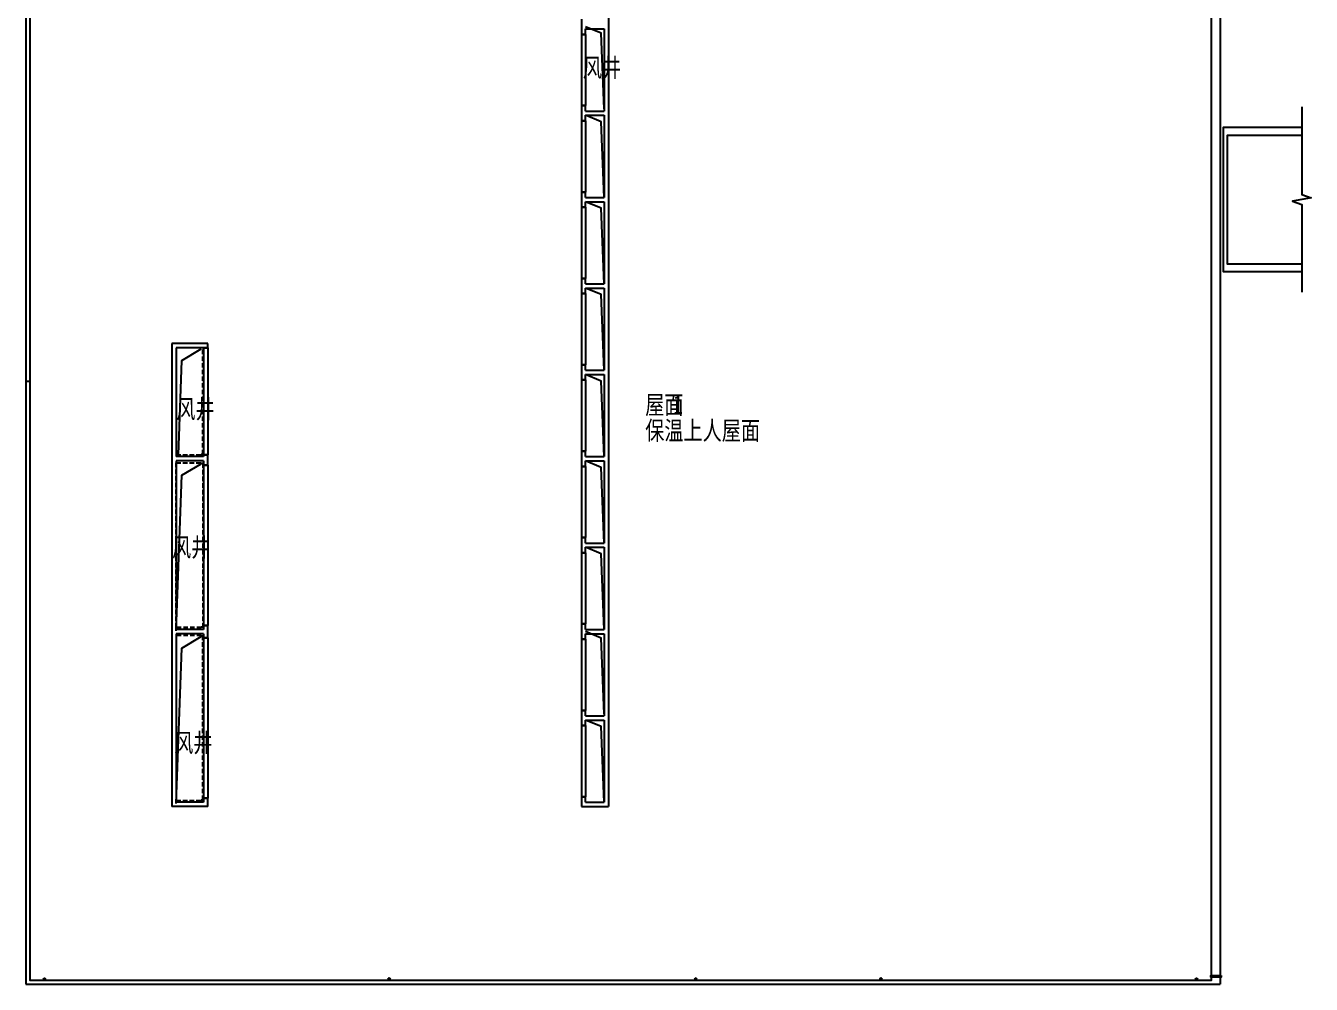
# Model space of a CAD drawing. Header units: millimetres. Extents: x -633009578 to 5705885, y -633235091 to 2571734.
# Drawn here: x 3353376 to 3425529, y 1718813 to 1772623 of the extents above; entities that cross this region are included whole.
import ezdxf

# ---------------------------------------------------------------- set-up
doc = ezdxf.new("R2010")
doc.units = ezdxf.units.MM
doc.header["$LTSCALE"] = 1000
doc.header["$MEASUREMENT"] = 0
doc.linetypes.add('DASH', pattern=[0.35, 0.25, -0.1])
doc.linetypes.add('HIDDEN', pattern=[0.375, 0.25, -0.125])
for name, color, linetype in [('A-ABOV(投影线)', 154, 'HIDDEN'), ('A-LM-QPM(设备)', 8, 'Continuous'), ('A-OTHER(其它)', 192, 'Continuous'), ('A-ROOF(屋顶)', 11, 'Continuous'), ('A-ST(雨水管)', 161, 'Continuous'), ('A-TEXT(房间)', 243, 'Continuous'), ('A-WALL(墙)', 255, 'Continuous'), ('A-WINDOW（窗）', 4, 'Continuous'), ('DIM_SYMB', 3, 'Continuous')]:
    doc.layers.add(name, color=color, linetype=linetype)
doc.styles.add('_TCH', font='simhei.ttf', dxfattribs={"width": 0.75, "bigfont": 'hztxt.shx'})

msp = doc.modelspace()

# ---------------------------------------------------------------- linework, layer by layer
at = {"layer": 'A-ABOV(投影线)'}
msp.add_lwpolyline([(3363226, 1748538.5), (3363226, 1748563.5), (3363326, 1748563.5), (3363326, 1754538.5), (3361826, 1754538.5), (3361826, 1748538.5)], close=True, dxfattribs=at)
for points in [[(3361826, 1738838.5), (3361826, 1748088.5), (3363226, 1748088.5), (3363226, 1748063.5), (3363326, 1748063.5), (3363326, 1742088.5), (3363326, 1738863.5), (3363226, 1738863.5), (3363226, 1738838.5), (3361826, 1738838.5)], [(3361826, 1738388.5), (3361826, 1729138.5), (3363226, 1729138.5), (3363226, 1729163.5), (3363326, 1729163.5), (3363326, 1735138.5), (3363326, 1738363.5), (3363226, 1738363.5), (3363226, 1738388.5), (3361826, 1738388.5)]]:
    msp.add_lwpolyline(points, dxfattribs=at)
at = {"layer": 'A-LM-QPM(设备)'}
msp.add_lwpolyline([(3420466, 1719313.5), (3420466, 1719213.5), (3419886, 1719213.5), (3419886, 1719313.5)], close=True, dxfattribs=at)
at = {"layer": 'A-OTHER(其它)'}
for points in [[(3385851, 1767953.5), (3385674.1, 1772198.4), (3384801, 1772563.5)], [(3385851, 1762983.5), (3385674.1, 1767228.4), (3384801, 1767593.5)], [(3385851, 1758133.5), (3385674.1, 1762378.4), (3384801, 1762743.5)], [(3385851, 1753283.5), (3385674.1, 1757528.4), (3384801, 1757893.5)], [(3361948.6, 1748538.5), (3362138.2, 1753837.2), (3363226, 1754488.5)], [(3385851, 1748433.5), (3385674.1, 1752678.4), (3384801, 1753043.5)], [(3361826, 1738663.5), (3362138.2, 1747387.2), (3363226, 1748038.5)], [(3385851, 1743583.5), (3385674.1, 1747828.4), (3384801, 1748193.5)], [(3385851, 1738733.5), (3385674.1, 1742978.4), (3384801, 1743343.5)], [(3361826, 1728963.5), (3362138.2, 1737687.2), (3363226, 1738338.5)], [(3385851, 1734003.5), (3385674.1, 1738248.4), (3384801, 1738613.5)], [(3385851, 1729033.5), (3385674.1, 1733278.4), (3384801, 1733643.5)]]:
    msp.add_lwpolyline(points, dxfattribs=at)
at = {"layer": 'A-ROOF(屋顶)'}
msp.add_line((3420416, 1777163.5), (3420416, 1718813.5), dxfattribs=at)
for points in [[(3353376, 1786753.5), (3353376, 1718813.5)], [(3353616, 1786273.5), (3353616, 1719053.5), (3419936, 1719053.5), (3419936, 1728913.5)], [(3419936, 1728913.5), (3419936, 1777163.5)], [(3425003.8, 1766903.5), (3420576, 1766903.5), (3420576, 1758823.5), (3425003.8, 1758823.5)], [(3425003.8, 1766463.5), (3420816, 1766463.5), (3420816, 1759263.5), (3425003.8, 1759263.5)], [(3353376, 1752663.5), (3353616, 1752663.5)], [(3353376, 1718813.5), (3420416, 1718813.5)]]:
    msp.add_lwpolyline(points, dxfattribs=at)
at = {"layer": 'A-ST(雨水管)'}
for points in [[(3354426, 1719053.5, -1), (3354426, 1719153.5, -1)], [(3373776, 1719053.5, 1), (3373776, 1719153.5, 1)], [(3373776, 1719053.5, -1), (3373776, 1719153.5, -1)], [(3390976, 1719053.5, -1), (3390976, 1719153.5, -1)], [(3390976, 1719053.5, 1), (3390976, 1719153.5, 1)], [(3401376, 1719053.5, 1), (3401376, 1719153.5, 1)], [(3401376, 1719053.5, -1), (3401376, 1719153.5, -1)], [(3419086, 1719053.5, -1), (3419086, 1719153.5, -1)]]:
    msp.add_lwpolyline(points, format="xyb", close=True, dxfattribs=at)
at = {"layer": 'A-WALL(墙)'}
for p, q in [((3386091, 1777533.5), (3386091, 1772563.5)), ((3384561, 1772988.5), (3384561, 1772563.5)), ((3384561, 1772563.5), (3384561, 1772138.5)), ((3384561, 1772138.5), (3384801, 1772138.5)), ((3384801, 1772138.5), (3384801, 1772443.5)), ((3384801, 1772443.5), (3385851, 1772443.5)), ((3385851, 1772443.5), (3385851, 1767833.5)), ((3386091, 1772563.5), (3386091, 1767713.5)), ((3384801, 1768138.5), (3384561, 1768138.5)), ((3384561, 1768138.5), (3384561, 1767713.5)), ((3384801, 1767833.5), (3384801, 1768138.5)), ((3384801, 1767833.5), (3385851, 1767833.5)), ((3384561, 1767713.5), (3384561, 1767288.5)), ((3384561, 1767288.5), (3384801, 1767288.5)), ((3384801, 1767288.5), (3384801, 1767593.5)), ((3384801, 1767593.5), (3385851, 1767593.5)), ((3385851, 1767593.5), (3385851, 1762983.5)), ((3386091, 1767713.5), (3386091, 1762863.5)), ((3384801, 1763288.5), (3384561, 1763288.5)), ((3384561, 1763288.5), (3384561, 1762863.5)), ((3384561, 1762863.5), (3384561, 1762438.5)), ((3384801, 1762983.5), (3384801, 1763288.5)), ((3384801, 1762983.5), (3385851, 1762983.5)), ((3384801, 1762438.5), (3384801, 1762743.5)), ((3384801, 1762743.5), (3385851, 1762743.5)), ((3385851, 1762743.5), (3385851, 1758133.5)), ((3386091, 1762863.5), (3386091, 1758013.5)), ((3384561, 1762438.5), (3384801, 1762438.5)), ((3384801, 1758438.5), (3384561, 1758438.5)), ((3384561, 1758438.5), (3384561, 1758013.5)), ((3384801, 1758133.5), (3384801, 1758438.5)), ((3384561, 1758013.5), (3384561, 1757588.5)), ((3384801, 1758133.5), (3385851, 1758133.5)), ((3384801, 1757588.5), (3384801, 1757893.5)), ((3384801, 1757893.5), (3385851, 1757893.5)), ((3385851, 1757893.5), (3385851, 1753283.5)), ((3386091, 1758013.5), (3386091, 1753163.5)), ((3384561, 1757588.5), (3384801, 1757588.5)), ((3363596, 1754778.5), (3361586, 1754778.5)), ((3361586, 1754778.5), (3361586, 1748313.5)), ((3363596, 1754538.5), (3363596, 1754778.5)), ((3363356, 1754538.5), (3361826, 1754538.5)), ((3361826, 1754538.5), (3361826, 1748433.5)), ((3363356, 1754538.5), (3363596, 1754538.5)), ((3384801, 1753588.5), (3384561, 1753588.5)), ((3384561, 1753588.5), (3384561, 1753163.5)), ((3384801, 1753283.5), (3384801, 1753588.5)), ((3384561, 1753163.5), (3384561, 1752738.5)), ((3384561, 1752738.5), (3384801, 1752738.5)), ((3384801, 1753283.5), (3385851, 1753283.5)), ((3384801, 1752738.5), (3384801, 1753043.5)), ((3384801, 1753043.5), (3385851, 1753043.5)), ((3385851, 1753043.5), (3385851, 1748433.5)), ((3386091, 1753163.5), (3386091, 1748313.5)), ((3361586, 1748313.5), (3361586, 1738613.5)), ((3363356, 1748433.5), (3361826, 1748433.5)), ((3363596, 1748538.5), (3363356, 1748538.5)), ((3363356, 1748538.5), (3363356, 1748433.5)), ((3363596, 1748313.5), (3363596, 1748538.5)), ((3363596, 1747963.5), (3363596, 1748313.5)), ((3384801, 1748738.5), (3384561, 1748738.5)), ((3384561, 1748738.5), (3384561, 1748313.5)), ((3384561, 1748313.5), (3384561, 1747888.5)), ((3384801, 1748433.5), (3384801, 1748738.5)), ((3384801, 1748433.5), (3385851, 1748433.5)), ((3386091, 1748313.5), (3386091, 1743463.5)), ((3361826, 1748193.5), (3361826, 1738733.5)), ((3363356, 1748193.5), (3361826, 1748193.5)), ((3363356, 1748193.5), (3363356, 1747963.5)), ((3363356, 1747963.5), (3363596, 1747963.5)), ((3384561, 1747888.5), (3384801, 1747888.5)), ((3384801, 1747888.5), (3384801, 1748193.5)), ((3384801, 1748193.5), (3385851, 1748193.5)), ((3385851, 1748193.5), (3385851, 1743583.5)), ((3384801, 1743888.5), (3384561, 1743888.5)), ((3384561, 1743888.5), (3384561, 1743463.5)), ((3384561, 1743463.5), (3384561, 1743038.5)), ((3384801, 1743583.5), (3384801, 1743888.5)), ((3384801, 1743583.5), (3385851, 1743583.5)), ((3384801, 1743038.5), (3384801, 1743343.5)), ((3384801, 1743343.5), (3385851, 1743343.5)), ((3385851, 1743343.5), (3385851, 1738733.5)), ((3386091, 1743463.5), (3386091, 1738613.5)), ((3384561, 1743038.5), (3384801, 1743038.5)), ((3363596, 1738963.5), (3363356, 1738963.5)), ((3363356, 1738963.5), (3363356, 1738733.5)), ((3363596, 1738613.5), (3363596, 1738963.5)), ((3384801, 1739038.5), (3384561, 1739038.5)), ((3384561, 1739038.5), (3384561, 1738613.5)), ((3384801, 1738733.5), (3384801, 1739038.5)), ((3361586, 1738613.5), (3361586, 1728793.5)), ((3363356, 1738733.5), (3361826, 1738733.5)), ((3361826, 1738493.5), (3361826, 1729033.5)), ((3363356, 1738493.5), (3361826, 1738493.5)), ((3363356, 1738493.5), (3363356, 1738263.5)), ((3363356, 1738263.5), (3363596, 1738263.5)), ((3363596, 1738263.5), (3363596, 1738613.5)), ((3384561, 1738613.5), (3384561, 1738188.5)), ((3384561, 1738188.5), (3384801, 1738188.5)), ((3384801, 1738733.5), (3385851, 1738733.5)), ((3384801, 1738188.5), (3384801, 1738493.5)), ((3384801, 1738493.5), (3385851, 1738493.5)), ((3385851, 1738493.5), (3385851, 1733883.5)), ((3386091, 1738613.5), (3386091, 1733763.5)), ((3384801, 1734188.5), (3384561, 1734188.5)), ((3384561, 1734188.5), (3384561, 1733763.5)), ((3384801, 1733883.5), (3384801, 1734188.5)), ((3384801, 1733883.5), (3385851, 1733883.5)), ((3384561, 1733763.5), (3384561, 1733338.5)), ((3384561, 1733338.5), (3384801, 1733338.5)), ((3384801, 1733338.5), (3384801, 1733643.5)), ((3384801, 1733643.5), (3385851, 1733643.5)), ((3385851, 1733643.5), (3385851, 1729033.5)), ((3386091, 1733763.5), (3386091, 1728793.5)), ((3363596, 1728793.5), (3361586, 1728793.5)), ((3363356, 1729033.5), (3361826, 1729033.5)), ((3363596, 1729263.5), (3363356, 1729263.5)), ((3363356, 1729263.5), (3363356, 1729033.5)), ((3363596, 1728793.5), (3363596, 1729263.5)), ((3384801, 1729338.5), (3384561, 1729338.5)), ((3384561, 1729338.5), (3384561, 1728793.5)), ((3384561, 1728793.5), (3386091, 1728793.5)), ((3384801, 1729033.5), (3384801, 1729338.5)), ((3384801, 1729033.5), (3385851, 1729033.5))]:
    msp.add_line(p, q, dxfattribs=at)
at = {"layer": 'A-WINDOW（窗）', "linetype": 'DASH'}
for p, q in [((3384801, 1772138.5), (3384561, 1772138.5)), ((3384561, 1768138.5), (3384801, 1768138.5)), ((3384801, 1767288.5), (3384561, 1767288.5)), ((3384561, 1763288.5), (3384801, 1763288.5)), ((3384801, 1762438.5), (3384561, 1762438.5)), ((3384561, 1758438.5), (3384801, 1758438.5)), ((3384801, 1757588.5), (3384561, 1757588.5)), ((3363596, 1754538.5), (3363356, 1754538.5)), ((3384561, 1753588.5), (3384801, 1753588.5)), ((3384801, 1752738.5), (3384561, 1752738.5)), ((3363356, 1748538.5), (3363596, 1748538.5)), ((3384561, 1748738.5), (3384801, 1748738.5)), ((3363596, 1747963.5), (3363356, 1747963.5)), ((3384801, 1747888.5), (3384561, 1747888.5)), ((3384561, 1743888.5), (3384801, 1743888.5)), ((3384801, 1743038.5), (3384561, 1743038.5)), ((3363356, 1738963.5), (3363596, 1738963.5)), ((3384561, 1739038.5), (3384801, 1739038.5)), ((3363596, 1738263.5), (3363356, 1738263.5)), ((3384801, 1738188.5), (3384561, 1738188.5)), ((3384561, 1734188.5), (3384801, 1734188.5)), ((3384801, 1733338.5), (3384561, 1733338.5)), ((3363356, 1729263.5), (3363596, 1729263.5)), ((3384561, 1729338.5), (3384801, 1729338.5))]:
    msp.add_line(p, q, dxfattribs=at)
at = {"layer": 'A-WINDOW（窗）'}
for p, q in [((3384561, 1772138.5), (3384561, 1768138.5)), ((3384801, 1772138.5), (3384801, 1768138.5)), ((3384561, 1767288.5), (3384561, 1763288.5)), ((3384801, 1767288.5), (3384801, 1763288.5)), ((3384561, 1762438.5), (3384561, 1758438.5)), ((3384801, 1762438.5), (3384801, 1758438.5)), ((3384561, 1757588.5), (3384561, 1753588.5)), ((3384801, 1757588.5), (3384801, 1753588.5)), ((3363356, 1754538.5), (3363356, 1748538.5)), ((3363596, 1754538.5), (3363596, 1748538.5)), ((3384561, 1752738.5), (3384561, 1748738.5)), ((3384801, 1752738.5), (3384801, 1748738.5)), ((3363356, 1747963.5), (3363356, 1738963.5)), ((3363596, 1747963.5), (3363596, 1738963.5)), ((3384561, 1747888.5), (3384561, 1743888.5)), ((3384801, 1747888.5), (3384801, 1743888.5)), ((3384561, 1743038.5), (3384561, 1739038.5)), ((3384801, 1743038.5), (3384801, 1739038.5)), ((3363356, 1738263.5), (3363356, 1729263.5)), ((3363596, 1738263.5), (3363596, 1729263.5)), ((3384561, 1738188.5), (3384561, 1734188.5)), ((3384801, 1738188.5), (3384801, 1734188.5)), ((3384561, 1733338.5), (3384561, 1729338.5)), ((3384801, 1733338.5), (3384801, 1729338.5))]:
    msp.add_line(p, q, dxfattribs=at)
at = {"layer": 'DIM_SYMB'}
msp.add_lwpolyline([(3425003.8, 1768063.5), (3425003.8, 1763144.8), (3425528.8, 1762953.7), (3424478.8, 1762768.5), (3425003.8, 1762582.3), (3425003.8, 1757663.5)], dxfattribs=at)

# ---------------------------------------------------------------- texts
at = {"layer": 'A-TEXT(房间)', "style": '_TCH', "width": 0.75}
for s, p in [('风井', (3384640, 1769749)), ('屋面', (3388146.4, 1750821.7)), ('风井', (3361826, 1750587)), ('1', (3389721.4, 1750821.7)), ('保温上人屋面', (3388146.4, 1749374.8)), ('风井', (3361586, 1742821.7)), ('风井', (3361706, 1731848.7))]:
    msp.add_text(s, height=1050, dxfattribs=at).set_placement(p)

doc.saveas('drawing.dxf')
